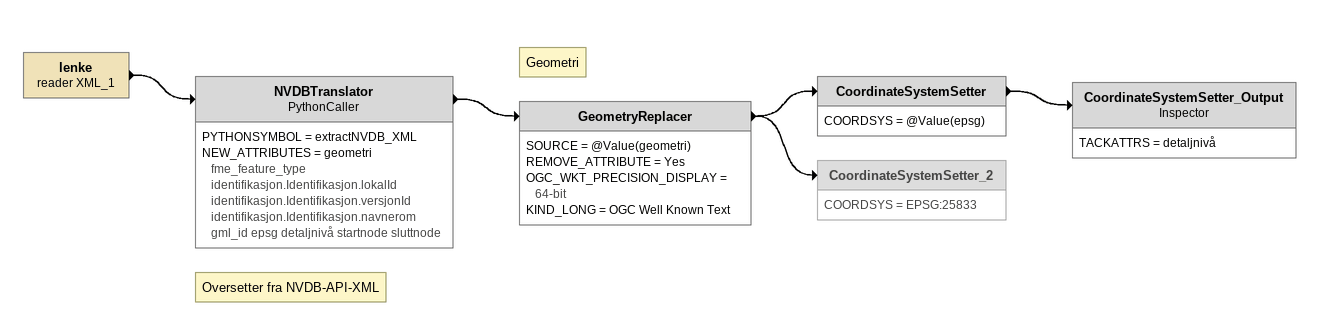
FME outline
lenke (reader XML_1)
    -> NVDBTranslator
Note: Oversetter fra NVDB-API-XML
NVDBTranslator: PythonCaller
    PYTHONSYMBOL = extractNVDB_XML
    NEW_ATTRIBUTES = geometri fme_feature_type identifikasjon.Identifikasjon.lokalId identifikasjon.Identifikasjon.versjonId identifikasjon.Identifikasjon.navnerom gml_id epsg detaljnivå startnode sluttnode
    -> GeometryReplacer
Note: Geometri
GeometryReplacer
    SOURCE = @Value(geometri)
    REMOVE_ATTRIBUTE = Yes
    OGC_WKT_PRECISION_DISPLAY = 64-bit
    KIND_LONG = OGC Well Known Text
    -> CoordinateSystemSetter
    -> CoordinateSystemSetter_2
CoordinateSystemSetter
    COORDSYS = @Value(epsg)
    -> CoordinateSystemSetter_Output
CoordinateSystemSetter_Output: Inspector
    TACKATTRS = detaljnivå
CoordinateSystemSetter_2 [off]
    COORDSYS = EPSG:25833
